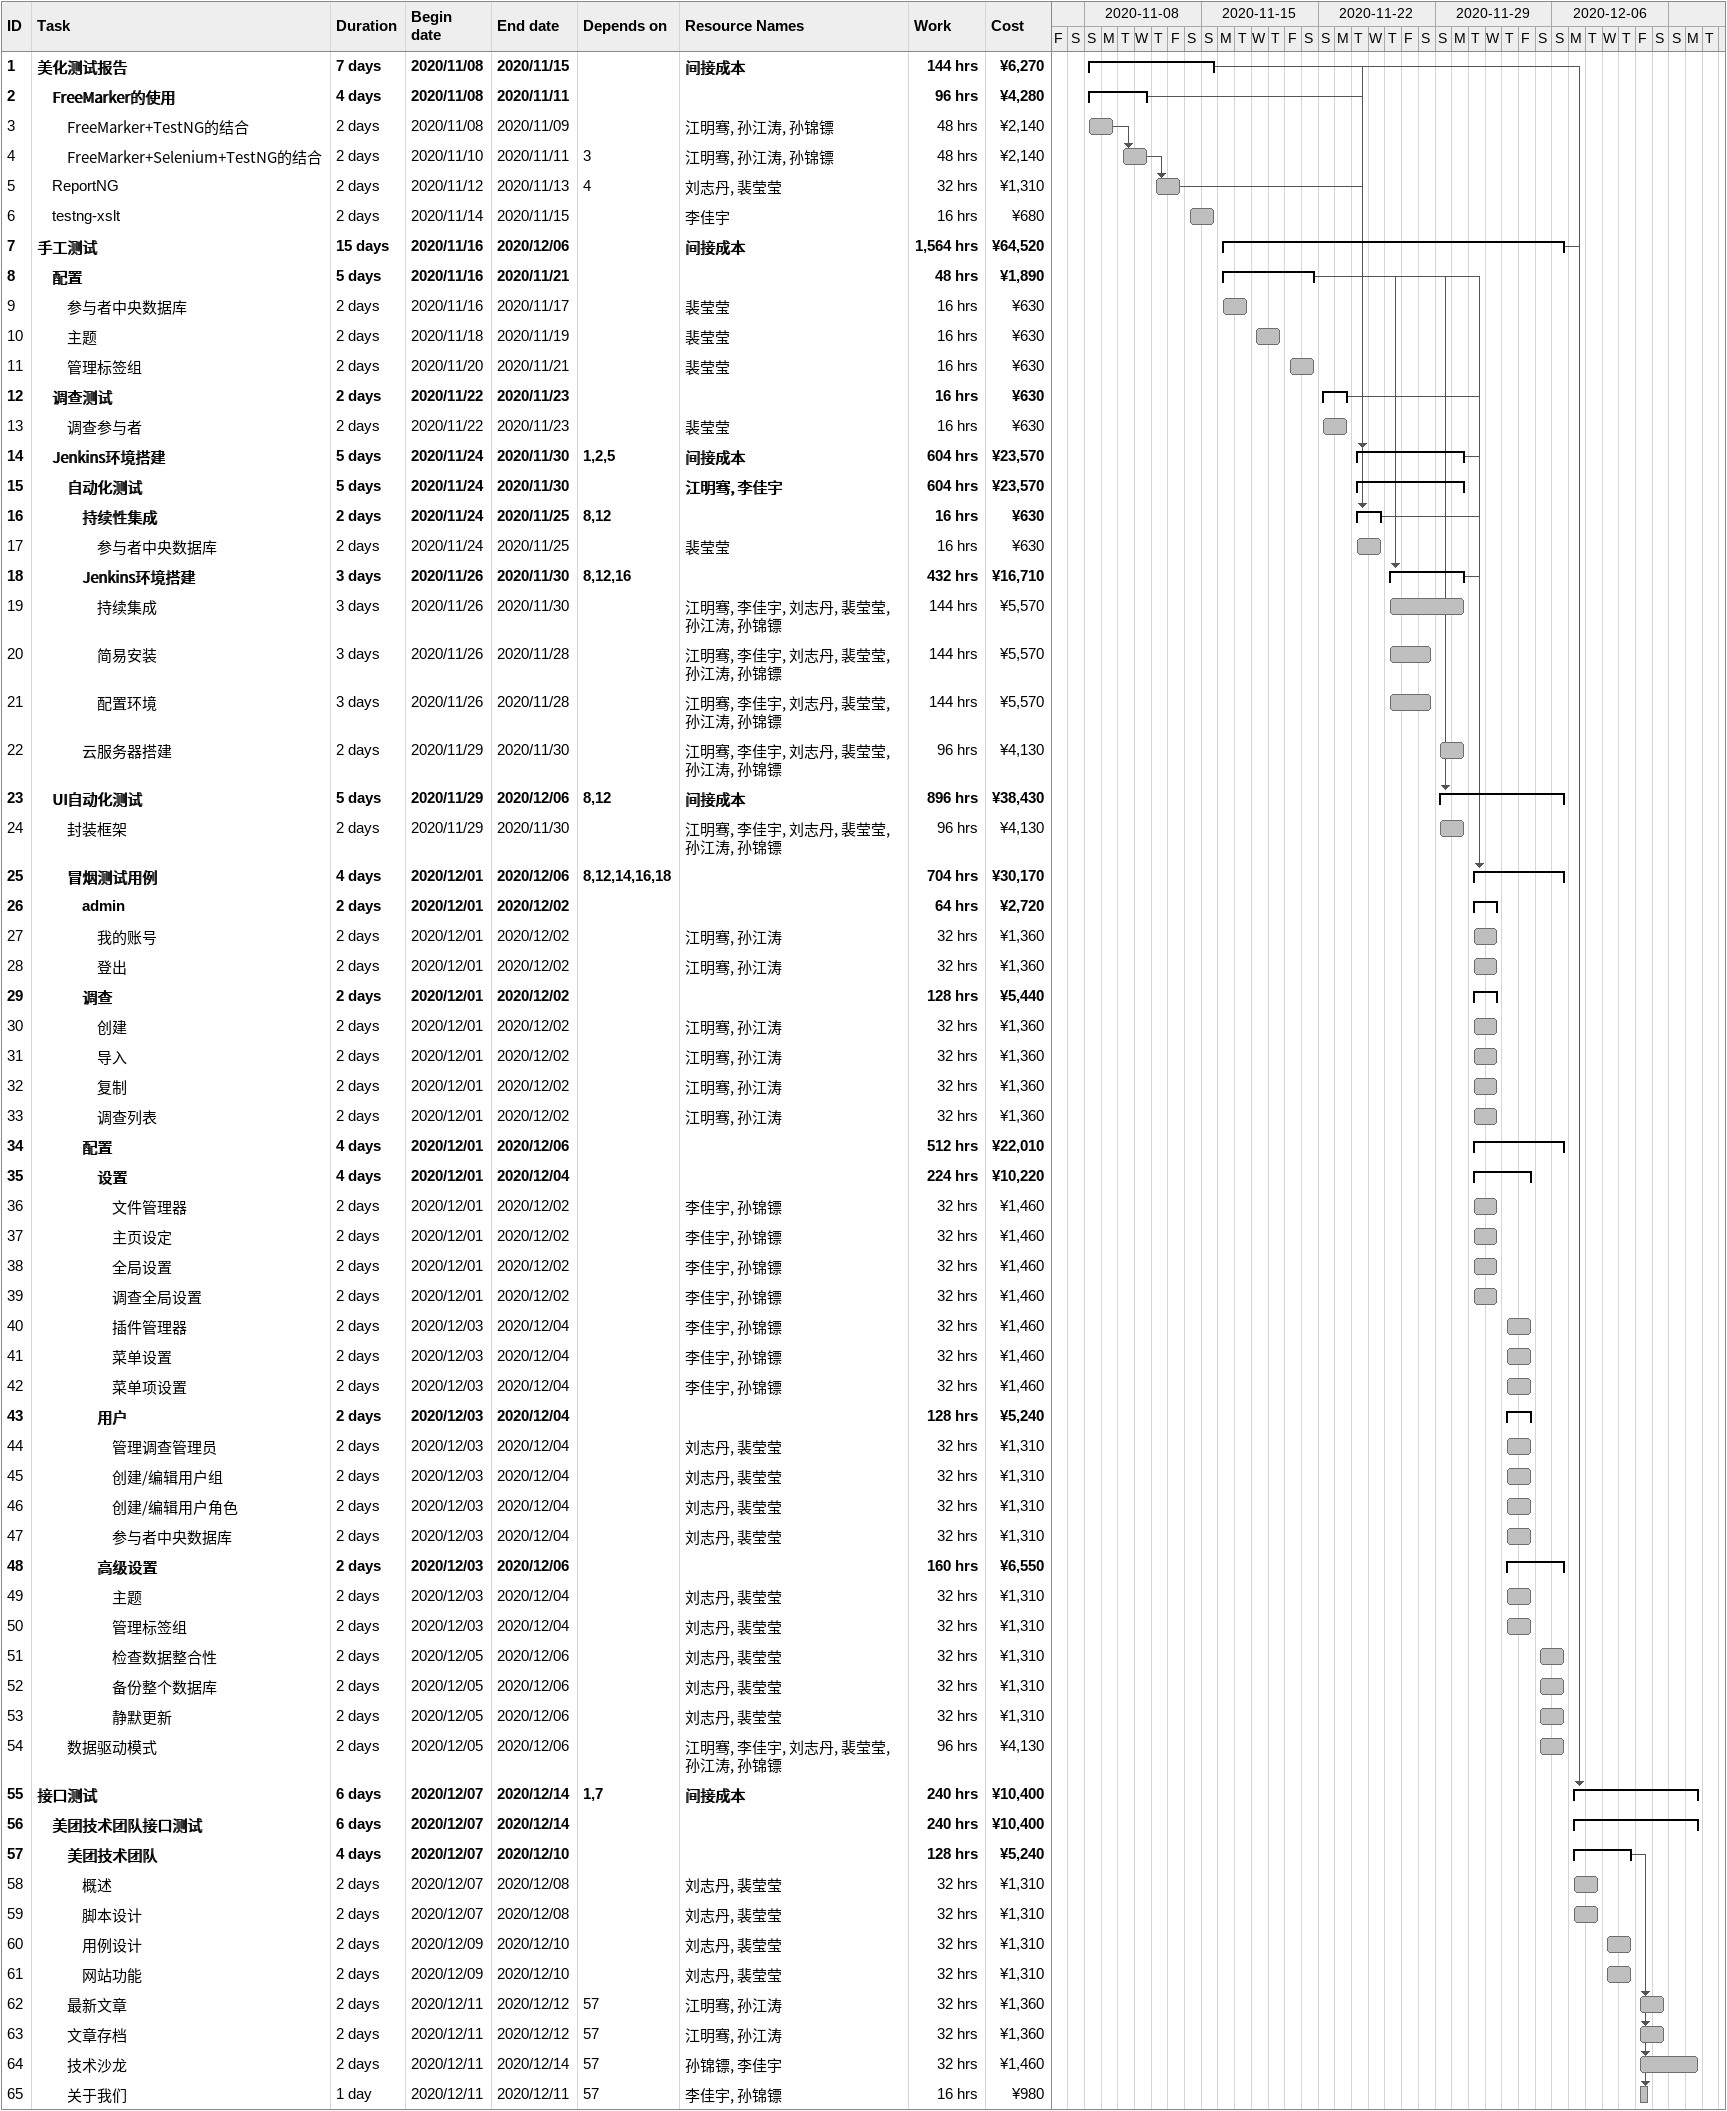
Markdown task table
| ID | Level | Task | Duration | Start | Finish | Predecessors | Resources | Work (h) | Cost (¥) |
|---|---|---|---|---|---|---|---|---|---|
| 1 | 1 | **美化测试报告** | 7d | 2020-11-08 | 2020-11-15 |  | 间接成本 | 144 | 6270 |
| 2 | 2 | **FreeMarker的使用** | 4d | 2020-11-08 | 2020-11-11 |  |  | 96 | 4280 |
| 3 | 3 | FreeMarker+TestNG的结合 | 2d | 2020-11-08 | 2020-11-09 |  | 江明骞, 孙江涛, 孙锦镖 | 48 | 2140 |
| 4 | 3 | FreeMarker+Selenium+TestNG的结合 | 2d | 2020-11-10 | 2020-11-11 | 3 | 江明骞, 孙江涛, 孙锦镖 | 48 | 2140 |
| 5 | 2 | ReportNG | 2d | 2020-11-12 | 2020-11-13 | 4 | 刘志丹, 裴莹莹 | 32 | 1310 |
| 6 | 2 | testng-xslt | 2d | 2020-11-14 | 2020-11-15 |  | 李佳宇 | 16 | 680 |
| 7 | 1 | **手工测试** | 15d | 2020-11-16 | 2020-12-06 |  | 间接成本 | 1564 | 64520 |
| 8 | 2 | **配置** | 5d | 2020-11-16 | 2020-11-21 |  |  | 48 | 1890 |
| 9 | 3 | 参与者中央数据库 | 2d | 2020-11-16 | 2020-11-17 |  | 裴莹莹 | 16 | 630 |
| 10 | 3 | 主题 | 2d | 2020-11-18 | 2020-11-19 |  | 裴莹莹 | 16 | 630 |
| 11 | 3 | 管理标签组 | 2d | 2020-11-20 | 2020-11-21 |  | 裴莹莹 | 16 | 630 |
| 12 | 2 | **调查测试** | 2d | 2020-11-22 | 2020-11-23 |  |  | 16 | 630 |
| 13 | 3 | 调查参与者 | 2d | 2020-11-22 | 2020-11-23 |  | 裴莹莹 | 16 | 630 |
| 14 | 2 | **Jenkins环境搭建** | 5d | 2020-11-24 | 2020-11-30 | 1, 2, 5 | 间接成本 | 604 | 23570 |
| 15 | 3 | **自动化测试** | 5d | 2020-11-24 | 2020-11-30 |  | 江明骞, 李佳宇 | 604 | 23570 |
| 16 | 4 | **持续性集成** | 2d | 2020-11-24 | 2020-11-25 | 8, 12 |  | 16 | 630 |
| 17 | 5 | 参与者中央数据库 | 2d | 2020-11-24 | 2020-11-25 |  | 裴莹莹 | 16 | 630 |
| 18 | 4 | **Jenkins环境搭建** | 3d | 2020-11-26 | 2020-11-30 | 8, 12, 16 |  | 432 | 16710 |
| 19 | 5 | 持续集成 | 3d | 2020-11-26 | 2020-11-30 |  | 江明骞, 李佳宇, 刘志丹, 裴莹莹, 孙江涛, 孙锦镖 | 144 | 5570 |
| 20 | 5 | 简易安装 | 3d | 2020-11-26 | 2020-11-28 |  | 江明骞, 李佳宇, 刘志丹, 裴莹莹, 孙江涛, 孙锦镖 | 144 | 5570 |
| 21 | 5 | 配置环境 | 3d | 2020-11-26 | 2020-11-28 |  | 江明骞, 李佳宇, 刘志丹, 裴莹莹, 孙江涛, 孙锦镖 | 144 | 5570 |
| 22 | 4 | 云服务器搭建 | 2d | 2020-11-29 | 2020-11-30 |  | 江明骞, 李佳宇, 刘志丹, 裴莹莹, 孙江涛, 孙锦镖 | 96 | 4130 |
| 23 | 2 | **UI自动化测试** | 5d | 2020-11-29 | 2020-12-06 | 8, 12 | 间接成本 | 896 | 38430 |
| 24 | 3 | 封装框架 | 2d | 2020-11-29 | 2020-11-30 |  | 江明骞, 李佳宇, 刘志丹, 裴莹莹, 孙江涛, 孙锦镖 | 96 | 4130 |
| 25 | 3 | **冒烟测试用例** | 4d | 2020-12-01 | 2020-12-06 | 8, 12, 14, 16, 18 |  | 704 | 30170 |
| 26 | 4 | **admin** | 2d | 2020-12-01 | 2020-12-02 |  |  | 64 | 2720 |
| 27 | 5 | 我的账号 | 2d | 2020-12-01 | 2020-12-02 |  | 江明骞, 孙江涛 | 32 | 1360 |
| 28 | 5 | 登出 | 2d | 2020-12-01 | 2020-12-02 |  | 江明骞, 孙江涛 | 32 | 1360 |
| 29 | 4 | **调查** | 2d | 2020-12-01 | 2020-12-02 |  |  | 128 | 5440 |
| 30 | 5 | 创建 | 2d | 2020-12-01 | 2020-12-02 |  | 江明骞, 孙江涛 | 32 | 1360 |
| 31 | 5 | 导入 | 2d | 2020-12-01 | 2020-12-02 |  | 江明骞, 孙江涛 | 32 | 1360 |
| 32 | 5 | 复制 | 2d | 2020-12-01 | 2020-12-02 |  | 江明骞, 孙江涛 | 32 | 1360 |
| 33 | 5 | 调查列表 | 2d | 2020-12-01 | 2020-12-02 |  | 江明骞, 孙江涛 | 32 | 1360 |
| 34 | 4 | **配置** | 4d | 2020-12-01 | 2020-12-06 |  |  | 512 | 22010 |
| 35 | 5 | **设置** | 4d | 2020-12-01 | 2020-12-04 |  |  | 224 | 10220 |
| 36 | 6 | 文件管理器 | 2d | 2020-12-01 | 2020-12-02 |  | 李佳宇, 孙锦镖 | 32 | 1460 |
| 37 | 6 | 主页设定 | 2d | 2020-12-01 | 2020-12-02 |  | 李佳宇, 孙锦镖 | 32 | 1460 |
| 38 | 6 | 全局设置 | 2d | 2020-12-01 | 2020-12-02 |  | 李佳宇, 孙锦镖 | 32 | 1460 |
| 39 | 6 | 调查全局设置 | 2d | 2020-12-01 | 2020-12-02 |  | 李佳宇, 孙锦镖 | 32 | 1460 |
| 40 | 6 | 插件管理器 | 2d | 2020-12-03 | 2020-12-04 |  | 李佳宇, 孙锦镖 | 32 | 1460 |
| 41 | 6 | 菜单设置 | 2d | 2020-12-03 | 2020-12-04 |  | 李佳宇, 孙锦镖 | 32 | 1460 |
| 42 | 6 | 菜单项设置 | 2d | 2020-12-03 | 2020-12-04 |  | 李佳宇, 孙锦镖 | 32 | 1460 |
| 43 | 5 | **用户** | 2d | 2020-12-03 | 2020-12-04 |  |  | 128 | 5240 |
| 44 | 6 | 管理调查管理员 | 2d | 2020-12-03 | 2020-12-04 |  | 刘志丹, 裴莹莹 | 32 | 1310 |
| 45 | 6 | 创建/编辑用户组 | 2d | 2020-12-03 | 2020-12-04 |  | 刘志丹, 裴莹莹 | 32 | 1310 |
| 46 | 6 | 创建/编辑用户角色 | 2d | 2020-12-03 | 2020-12-04 |  | 刘志丹, 裴莹莹 | 32 | 1310 |
| 47 | 6 | 参与者中央数据库 | 2d | 2020-12-03 | 2020-12-04 |  | 刘志丹, 裴莹莹 | 32 | 1310 |
| 48 | 5 | **高级设置** | 2d | 2020-12-03 | 2020-12-06 |  |  | 160 | 6550 |
| 49 | 6 | 主题 | 2d | 2020-12-03 | 2020-12-04 |  | 刘志丹, 裴莹莹 | 32 | 1310 |
| 50 | 6 | 管理标签组 | 2d | 2020-12-03 | 2020-12-04 |  | 刘志丹, 裴莹莹 | 32 | 1310 |
| 51 | 6 | 检查数据整合性 | 2d | 2020-12-05 | 2020-12-06 |  | 刘志丹, 裴莹莹 | 32 | 1310 |
| 52 | 6 | 备份整个数据库 | 2d | 2020-12-05 | 2020-12-06 |  | 刘志丹, 裴莹莹 | 32 | 1310 |
| 53 | 6 | 静默更新 | 2d | 2020-12-05 | 2020-12-06 |  | 刘志丹, 裴莹莹 | 32 | 1310 |
| 54 | 3 | 数据驱动模式 | 2d | 2020-12-05 | 2020-12-06 |  | 江明骞, 李佳宇, 刘志丹, 裴莹莹, 孙江涛, 孙锦镖 | 96 | 4130 |
| 55 | 1 | **接口测试** | 6d | 2020-12-07 | 2020-12-14 | 1, 7 | 间接成本 | 240 | 10400 |
| 56 | 2 | **美团技术团队接口测试** | 6d | 2020-12-07 | 2020-12-14 |  |  | 240 | 10400 |
| 57 | 3 | **美团技术团队** | 4d | 2020-12-07 | 2020-12-10 |  |  | 128 | 5240 |
| 58 | 4 | 概述 | 2d | 2020-12-07 | 2020-12-08 |  | 刘志丹, 裴莹莹 | 32 | 1310 |
| 59 | 4 | 脚本设计 | 2d | 2020-12-07 | 2020-12-08 |  | 刘志丹, 裴莹莹 | 32 | 1310 |
| 60 | 4 | 用例设计 | 2d | 2020-12-09 | 2020-12-10 |  | 刘志丹, 裴莹莹 | 32 | 1310 |
| 61 | 4 | 网站功能 | 2d | 2020-12-09 | 2020-12-10 |  | 刘志丹, 裴莹莹 | 32 | 1310 |
| 62 | 3 | 最新文章 | 2d | 2020-12-11 | 2020-12-12 | 57 | 江明骞, 孙江涛 | 32 | 1360 |
| 63 | 3 | 文章存档 | 2d | 2020-12-11 | 2020-12-12 | 57 | 江明骞, 孙江涛 | 32 | 1360 |
| 64 | 3 | 技术沙龙 | 2d | 2020-12-11 | 2020-12-14 | 57 | 孙锦镖, 李佳宇 | 32 | 1460 |
| 65 | 3 | 关于我们 | 1d | 2020-12-11 | 2020-12-11 | 57 | 李佳宇, 孙锦镖 | 16 | 980 |
